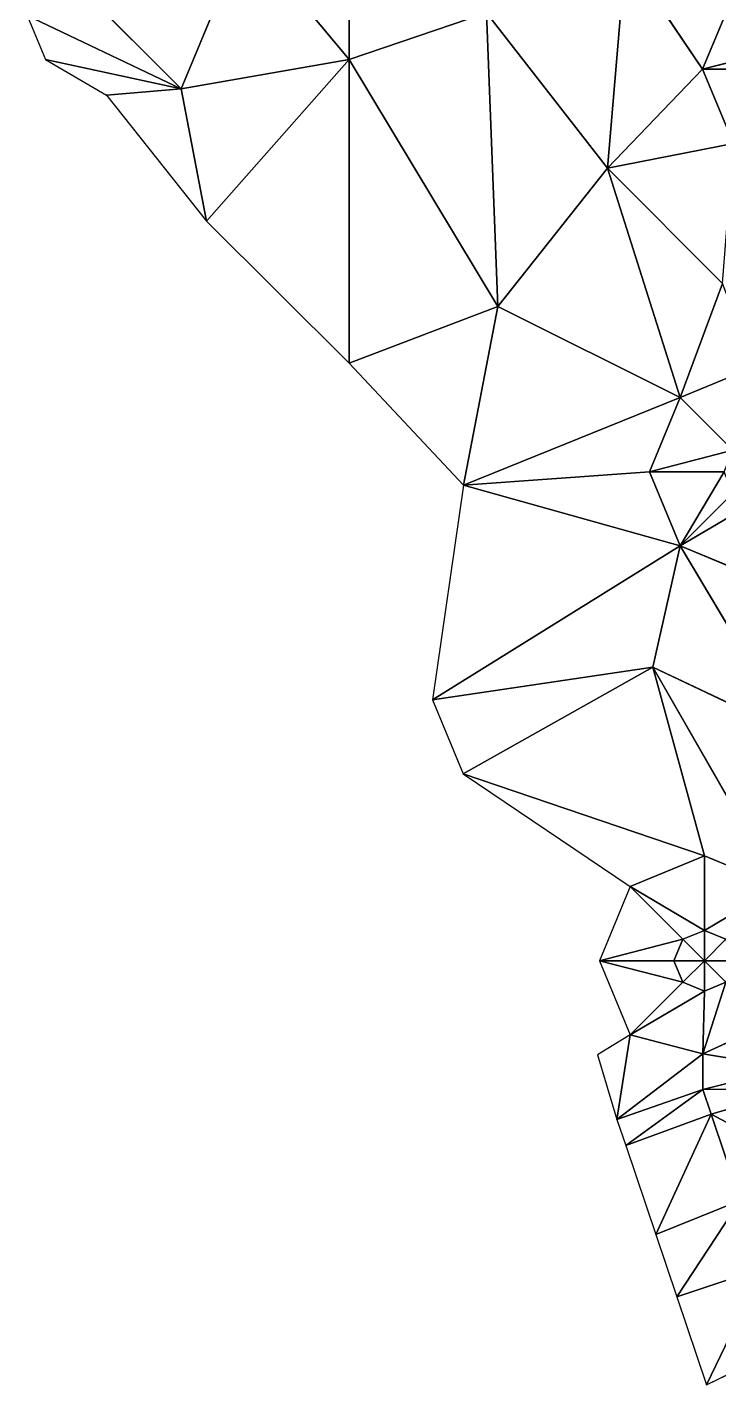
# Model space of a CAD drawing. Header units: metres. Extents: x 0 to 613718, y 0 to 269741.
# Drawn here: x 612359 to 612815, y 267301 to 268195 of the extents above; entities that cross this region are included whole.
import ezdxf

# ---------------------------------------------------------------- set-up
doc = ezdxf.new("R2010")
doc.units = ezdxf.units.M
doc.layers.get('0').update_dxf_attribs({"color": 13, "true_color": 0xff5454})

# ---------------------------------------------------------------- blocks, each defined once
blk = doc.blocks.new('Group1_1')
for p, q in [((612571.08, 268373.34, 247.61), (612571.08, 268173.34, 247)), ((612460.46, 268154.04, 246.83), (612502.49, 268255.5, 247.16)), ((612502.49, 268255.5, 247.16), (612571.08, 268173.34, 247)), ((612753.12, 268242.12, 247.42), (612741.17, 268101.73, 246.86)), ((612753.12, 268242.12, 247.42), (612803.87, 268167, 247.15)), ((612396.58, 268217.92, 246.82), (612460.46, 268154.04, 246.83)), ((612803.87, 268167, 247.15), (612824.12, 268215.88, 247.38)), ((612359, 268202.36, 246.74), (612460.46, 268154.04, 246.83)), ((612359, 268202.36, 246.74), (612371.08, 268173.34, 246.74)), ((612571.08, 268173.34, 247), (612661.49, 268204.17, 247.19)), ((612661.49, 268204.17, 247.19), (612741.17, 268101.73, 246.86)), ((612661.49, 268204.17, 247.19), (612669.08, 268010.66, 246.52)), ((612460.46, 268154.04, 246.83), (612371.08, 268173.34, 246.74)), ((612371.08, 268173.34, 246.74), (612411.3, 268149.88, 246.76)), ((612571.08, 268173.34, 247), (612460.46, 268154.04, 246.83)), ((612571.08, 268173.34, 247), (612477.13, 268067.03, 246.62)), ((612571.08, 267973.34, 246.37), (612571.08, 268173.34, 247)), ((612669.08, 268010.66, 246.52), (612571.08, 268173.34, 247)), ((612803.87, 268167, 247.15), (612858.86, 268181.14, 247.23)), ((612741.17, 268101.73, 246.86), (612803.87, 268167, 247.15)), ((612824.12, 268118.12, 246.98), (612803.87, 268167, 247.15)), ((612853, 268167, 247.15), (612803.87, 268167, 247.15)), ((612460.46, 268154.04, 246.83), (612411.3, 268149.88, 246.76)), ((612411.3, 268149.88, 246.76), (612477.13, 268067.03, 246.62)), ((612460.46, 268154.04, 246.83), (612477.13, 268067.03, 246.62)), ((612741.17, 268101.73, 246.86), (612824.12, 268118.12, 246.98)), ((612669.08, 268010.66, 246.52), (612741.17, 268101.73, 246.86)), ((612741.17, 268101.73, 246.86), (612817.06, 268025.84, 246.65)), ((612741.17, 268101.73, 246.86), (612789.12, 267950.88, 246.34)), ((612477.13, 268067.03, 246.62), (612571.08, 267973.34, 246.37)), ((612817.06, 268025.84, 246.65), (612789.12, 267950.88, 246.34)), ((612571.08, 267973.34, 246.37), (612669.08, 268010.66, 246.52)), ((612669.08, 268010.66, 246.52), (612646.31, 267893.04, 246.17)), ((612669.08, 268010.66, 246.52), (612789.12, 267950.88, 246.34)), ((612571.08, 267973.34, 246.37), (612646.31, 267893.04, 246.17)), ((612789.12, 267950.88, 246.34), (612838, 267971.13, 246.44)), ((612789.12, 267950.88, 246.34), (612646.31, 267893.04, 246.17)), ((612768.87, 267902, 246.21), (612789.12, 267950.88, 246.34)), ((612789.12, 267950.88, 246.34), (612823.86, 267916.14, 246.23)), ((612823.86, 267916.14, 246.23), (612768.87, 267902, 246.21)), ((612768.87, 267902, 246.21), (612646.31, 267893.04, 246.17)), ((612818, 267902, 246.2), (612768.87, 267902, 246.21)), ((612768.87, 267902, 246.21), (612789.12, 267853.12, 246.08)), ((612789.12, 267853.12, 246.08), (612818, 267902, 246.2)), ((612646.31, 267893.04, 246.17), (612625.88, 267751.88, 245.86)), ((612789.12, 267853.12, 246.08), (612646.31, 267893.04, 246.17)), ((612823.86, 267887.86, 246.16), (612789.12, 267853.12, 246.08)), ((612789.12, 267853.12, 246.08), (612838, 267882, 246.15)), ((612625.88, 267751.88, 245.86), (612789.12, 267853.12, 246.08)), ((612789.12, 267853.12, 246.08), (612771.08, 267773.34, 245.9)), ((612838, 267832.87, 246.05), (612789.12, 267853.12, 246.08)), ((612789.12, 267853.12, 246.08), (612862.59, 267729.88, 245.87)), ((612771.08, 267773.34, 245.9), (612625.88, 267751.88, 245.86)), ((612771.08, 267773.34, 245.9), (612646.13, 267703, 245.77)), ((612862.59, 267729.88, 245.87), (612771.08, 267773.34, 245.9)), ((612771.08, 267773.34, 245.9), (612853.88, 267628.88, 245.71)), ((612771.08, 267773.34, 245.9), (612805, 267649.13, 245.71)), ((612625.88, 267751.88, 245.86), (612646.13, 267703, 245.77)), ((612646.13, 267703, 245.77), (612756.12, 267628.88, 245.66)), ((612805, 267649.13, 245.71), (612646.13, 267703, 245.77)), ((612756.12, 267628.88, 245.66), (612805, 267649.13, 245.71)), ((612805, 267649.13, 245.71), (612853.88, 267628.88, 245.71)), ((612805, 267649.13, 245.71), (612805, 267600, 245.65)), ((612756.12, 267628.88, 245.66), (612735.87, 267580, 245.59)), ((612756.12, 267628.88, 245.66), (612790.86, 267594.14, 245.63)), ((612805, 267600, 245.65), (612756.12, 267628.88, 245.66)), ((612853.88, 267628.88, 245.71), (612805, 267600, 245.65)), ((612790.86, 267594.14, 245.63), (612735.87, 267580, 245.59)), ((612790.86, 267594.14, 245.63), (612785, 267580, 245.6)), ((612805, 267600, 245.65), (612790.86, 267594.14, 245.63)), ((612805, 267580, 245.61), (612790.86, 267594.14, 245.63)), ((612805, 267580, 245.61), (612805, 267600, 245.65)), ((612819.14, 267594.14, 245.64), (612805, 267600, 245.65)), ((612805, 267580, 245.61), (612819.14, 267594.14, 245.64)), ((612735.87, 267580, 245.59), (612756.12, 267531.12, 245.51)), ((612790.86, 267565.86, 245.57), (612735.87, 267580, 245.59)), ((612785, 267580, 245.6), (612735.87, 267580, 245.59)), ((612785, 267580, 245.6), (612805, 267580, 245.61)), ((612790.86, 267565.86, 245.57), (612785, 267580, 245.6)), ((612805, 267580, 245.61), (612790.86, 267565.86, 245.57)), ((612805, 267580, 245.61), (612825, 267580, 245.62)), ((612805, 267560, 245.58), (612805, 267580, 245.61)), ((612819.14, 267565.86, 245.6), (612805, 267580, 245.61)), ((612756.12, 267531.12, 245.51), (612790.86, 267565.86, 245.57)), ((612805, 267560, 245.58), (612790.86, 267565.86, 245.57)), ((612804.01, 267518.66, 245.53), (612819.14, 267565.86, 245.6)), ((612819.14, 267565.86, 245.6), (612805, 267560, 245.58)), ((612756.12, 267531.12, 245.51), (612805, 267560, 245.58)), ((612805, 267560, 245.58), (612804.01, 267518.66, 245.53)), ((612756.12, 267531.12, 245.51), (612734.58, 267518.02, 245.47)), ((612756.12, 267531.12, 245.51), (612747.45, 267475.45, 245.23)), ((612804.01, 267518.66, 245.53), (612756.12, 267531.12, 245.51)), ((612804.01, 267518.66, 245.53), (612838.37, 267534.51, 245.59)), ((612734.58, 267518.02, 245.47), (612747.45, 267475.45, 245.23)), ((612747.45, 267475.45, 245.23), (612804.01, 267518.66, 245.53)), ((612804.01, 267518.66, 245.53), (612860.74, 267509.42, 245.6)), ((612804.11, 267495.26, 245.55), (612804.01, 267518.66, 245.53)), ((612860.74, 267509.42, 245.6), (612804.11, 267495.26, 245.55)), ((612747.45, 267475.45, 245.23), (612804.11, 267495.26, 245.55)), ((612804.11, 267495.26, 245.55), (612753.21, 267458.36, 245.35)), ((612804.11, 267495.26, 245.55), (612865.51, 267495.5, 245.6)), ((612809.57, 267478.95, 245.54), (612804.11, 267495.26, 245.55)), ((612865.51, 267495.5, 245.6), (612809.57, 267478.95, 245.54)), ((612809.57, 267478.95, 245.54), (612753.21, 267458.36, 245.35)), ((612772.96, 267399.73, 245.53), (612809.57, 267478.95, 245.54)), ((612809.57, 267478.95, 245.54), (612884.93, 267438.92, 245.6)), ((612809.57, 267478.95, 245.54), (612828.61, 267422.1, 245.56)), ((612747.45, 267475.45, 245.23), (612753.21, 267458.36, 245.35)), ((612753.21, 267458.36, 245.35), (612772.96, 267399.73, 245.53)), ((612828.61, 267422.1, 245.56), (612772.96, 267399.73, 245.53)), ((612786.81, 267358.62, 245.56), (612828.61, 267422.1, 245.56)), ((612772.96, 267399.73, 245.53), (612786.81, 267358.62, 245.56)), ((612843.5, 267377.62, 245.59), (612786.81, 267358.62, 245.56)), ((612806.31, 267300.77, 245.62), (612843.5, 267377.62, 245.59)), ((612786.81, 267358.62, 245.56), (612806.31, 267300.77, 245.62)), ((612806.31, 267300.77, 245.62), (612860.45, 267327, 245.66))]:
    blk.add_line(p, q)
mesh = blk.add_polyface()
corners = [(612571.08, 268373.34, 247.61), (612502.49, 268255.5, 247.16), (612571.08, 268173.34, 247)]
mesh.append_faces([[corners[k] for k in face] for face in [(0, 1, 2)]])
mesh = blk.add_polyface()
corners = [(612661.49, 268204.17, 247.19), (612571.08, 268373.34, 247.61), (612571.08, 268173.34, 247)]
mesh.append_faces([[corners[k] for k in face] for face in [(0, 1, 2)]])
mesh = blk.add_polyface()
corners = [(612502.49, 268255.5, 247.16), (612396.58, 268217.92, 246.82), (612460.46, 268154.04, 246.83)]
mesh.append_faces([[corners[k] for k in face] for face in [(0, 1, 2)]])
mesh = blk.add_polyface()
corners = [(612571.08, 268173.34, 247), (612502.49, 268255.5, 247.16), (612460.46, 268154.04, 246.83)]
mesh.append_faces([[corners[k] for k in face] for face in [(0, 1, 2)]])
mesh = blk.add_polyface()
corners = [(612753.12, 268242.12, 247.42), (612661.49, 268204.17, 247.19), (612741.17, 268101.73, 246.86)]
mesh.append_faces([[corners[k] for k in face] for face in [(0, 1, 2)]])
mesh = blk.add_polyface()
corners = [(612803.87, 268167, 247.15), (612753.12, 268242.12, 247.42), (612741.17, 268101.73, 246.86)]
mesh.append_faces([[corners[k] for k in face] for face in [(0, 1, 2)]])
mesh = blk.add_polyface()
corners = [(612824.12, 268215.88, 247.38), (612753.12, 268242.12, 247.42), (612803.87, 268167, 247.15)]
mesh.append_faces([[corners[k] for k in face] for face in [(0, 1, 2)]])
mesh = blk.add_polyface()
corners = [(612460.46, 268154.04, 246.83), (612396.58, 268217.92, 246.82), (612359, 268202.36, 246.74)]
mesh.append_faces([[corners[k] for k in face] for face in [(0, 1, 2)]])
mesh = blk.add_polyface()
corners = [(612858.86, 268181.14, 247.23), (612824.12, 268215.88, 247.38), (612803.87, 268167, 247.15)]
mesh.append_faces([[corners[k] for k in face] for face in [(0, 1, 2)]])
mesh = blk.add_polyface()
corners = [(612460.46, 268154.04, 246.83), (612359, 268202.36, 246.74), (612371.08, 268173.34, 246.74)]
mesh.append_faces([[corners[k] for k in face] for face in [(0, 1, 2)]])
mesh = blk.add_polyface()
corners = [(612669.08, 268010.66, 246.52), (612661.49, 268204.17, 247.19), (612571.08, 268173.34, 247)]
mesh.append_faces([[corners[k] for k in face] for face in [(0, 1, 2)]])
mesh = blk.add_polyface()
corners = [(612741.17, 268101.73, 246.86), (612661.49, 268204.17, 247.19), (612669.08, 268010.66, 246.52)]
mesh.append_faces([[corners[k] for k in face] for face in [(0, 1, 2)]])
mesh = blk.add_polyface()
corners = [(612460.46, 268154.04, 246.83), (612371.08, 268173.34, 246.74), (612411.3, 268149.88, 246.76)]
mesh.append_faces([[corners[k] for k in face] for face in [(0, 1, 2)]])
mesh = blk.add_polyface()
corners = [(612571.08, 268173.34, 247), (612460.46, 268154.04, 246.83), (612477.13, 268067.03, 246.62)]
mesh.append_faces([[corners[k] for k in face] for face in [(0, 1, 2)]])
mesh = blk.add_polyface()
corners = [(612571.08, 268173.34, 247), (612477.13, 268067.03, 246.62), (612571.08, 267973.34, 246.37)]
mesh.append_faces([[corners[k] for k in face] for face in [(0, 1, 2)]])
mesh = blk.add_polyface()
corners = [(612669.08, 268010.66, 246.52), (612571.08, 268173.34, 247), (612571.08, 267973.34, 246.37)]
mesh.append_faces([[corners[k] for k in face] for face in [(0, 1, 2)]])
mesh = blk.add_polyface()
corners = [(612858.86, 268181.14, 247.23), (612803.87, 268167, 247.15), (612853, 268167, 247.15)]
mesh.append_faces([[corners[k] for k in face] for face in [(0, 1, 2)]])
mesh = blk.add_polyface()
corners = [(612824.12, 268118.12, 246.98), (612803.87, 268167, 247.15), (612741.17, 268101.73, 246.86)]
mesh.append_faces([[corners[k] for k in face] for face in [(0, 1, 2)]])
mesh = blk.add_polyface()
corners = [(612853, 268167, 247.15), (612803.87, 268167, 247.15), (612824.12, 268118.12, 246.98)]
mesh.append_faces([[corners[k] for k in face] for face in [(0, 1, 2)]])
mesh = blk.add_polyface()
corners = [(612477.13, 268067.03, 246.62), (612460.46, 268154.04, 246.83), (612411.3, 268149.88, 246.76)]
mesh.append_faces([[corners[k] for k in face] for face in [(0, 1, 2)]])
mesh = blk.add_polyface()
corners = [(612824.12, 268118.12, 246.98), (612741.17, 268101.73, 246.86), (612817.06, 268025.84, 246.65)]
mesh.append_faces([[corners[k] for k in face] for face in [(0, 1, 2)]])
mesh = blk.add_polyface()
corners = [(612789.12, 267950.88, 246.34), (612741.17, 268101.73, 246.86), (612669.08, 268010.66, 246.52)]
mesh.append_faces([[corners[k] for k in face] for face in [(0, 1, 2)]])
mesh = blk.add_polyface()
corners = [(612817.06, 268025.84, 246.65), (612741.17, 268101.73, 246.86), (612789.12, 267950.88, 246.34)]
mesh.append_faces([[corners[k] for k in face] for face in [(0, 1, 2)]])
mesh = blk.add_polyface()
corners = [(612838, 267971.13, 246.44), (612817.06, 268025.84, 246.65), (612789.12, 267950.88, 246.34)]
mesh.append_faces([[corners[k] for k in face] for face in [(0, 1, 2)]])
mesh = blk.add_polyface()
corners = [(612669.08, 268010.66, 246.52), (612571.08, 267973.34, 246.37), (612646.31, 267893.04, 246.17)]
mesh.append_faces([[corners[k] for k in face] for face in [(0, 1, 2)]])
mesh = blk.add_polyface()
corners = [(612789.12, 267950.88, 246.34), (612669.08, 268010.66, 246.52), (612646.31, 267893.04, 246.17)]
mesh.append_faces([[corners[k] for k in face] for face in [(0, 1, 2)]])
mesh = blk.add_polyface()
corners = [(612838, 267971.13, 246.44), (612789.12, 267950.88, 246.34), (612823.86, 267916.14, 246.23)]
mesh.append_faces([[corners[k] for k in face] for face in [(0, 1, 2)]])
mesh = blk.add_polyface()
corners = [(612789.12, 267950.88, 246.34), (612646.31, 267893.04, 246.17), (612768.87, 267902, 246.21)]
mesh.append_faces([[corners[k] for k in face] for face in [(0, 1, 2)]])
mesh = blk.add_polyface()
corners = [(612823.86, 267916.14, 246.23), (612789.12, 267950.88, 246.34), (612768.87, 267902, 246.21)]
mesh.append_faces([[corners[k] for k in face] for face in [(0, 1, 2)]])
mesh = blk.add_polyface()
corners = [(612823.86, 267916.14, 246.23), (612768.87, 267902, 246.21), (612818, 267902, 246.2)]
mesh.append_faces([[corners[k] for k in face] for face in [(0, 1, 2)]])
mesh = blk.add_polyface()
corners = [(612789.12, 267853.12, 246.08), (612768.87, 267902, 246.21), (612646.31, 267893.04, 246.17)]
mesh.append_faces([[corners[k] for k in face] for face in [(0, 1, 2)]])
mesh = blk.add_polyface()
corners = [(612818, 267902, 246.2), (612768.87, 267902, 246.21), (612789.12, 267853.12, 246.08)]
mesh.append_faces([[corners[k] for k in face] for face in [(0, 1, 2)]])
mesh = blk.add_polyface()
corners = [(612823.86, 267887.86, 246.16), (612818, 267902, 246.2), (612789.12, 267853.12, 246.08)]
mesh.append_faces([[corners[k] for k in face] for face in [(0, 1, 2)]])
mesh = blk.add_polyface()
corners = [(612789.12, 267853.12, 246.08), (612646.31, 267893.04, 246.17), (612625.88, 267751.88, 245.86)]
mesh.append_faces([[corners[k] for k in face] for face in [(0, 1, 2)]])
mesh = blk.add_polyface()
corners = [(612838, 267882, 246.15), (612823.86, 267887.86, 246.16), (612789.12, 267853.12, 246.08)]
mesh.append_faces([[corners[k] for k in face] for face in [(0, 1, 2)]])
mesh = blk.add_polyface()
corners = [(612838, 267882, 246.15), (612789.12, 267853.12, 246.08), (612838, 267832.87, 246.05)]
mesh.append_faces([[corners[k] for k in face] for face in [(0, 1, 2)]])
mesh = blk.add_polyface()
corners = [(612789.12, 267853.12, 246.08), (612625.88, 267751.88, 245.86), (612771.08, 267773.34, 245.9)]
mesh.append_faces([[corners[k] for k in face] for face in [(0, 1, 2)]])
mesh = blk.add_polyface()
corners = [(612862.59, 267729.88, 245.87), (612789.12, 267853.12, 246.08), (612771.08, 267773.34, 245.9)]
mesh.append_faces([[corners[k] for k in face] for face in [(0, 1, 2)]])
mesh = blk.add_polyface()
corners = [(612862.59, 267729.88, 245.87), (612838, 267832.87, 246.05), (612789.12, 267853.12, 246.08)]
mesh.append_faces([[corners[k] for k in face] for face in [(0, 1, 2)]])
mesh = blk.add_polyface()
corners = [(612771.08, 267773.34, 245.9), (612625.88, 267751.88, 245.86), (612646.13, 267703, 245.77)]
mesh.append_faces([[corners[k] for k in face] for face in [(0, 1, 2)]])
mesh = blk.add_polyface()
corners = [(612805, 267649.13, 245.71), (612771.08, 267773.34, 245.9), (612646.13, 267703, 245.77)]
mesh.append_faces([[corners[k] for k in face] for face in [(0, 1, 2)]])
mesh = blk.add_polyface()
corners = [(612862.59, 267729.88, 245.87), (612771.08, 267773.34, 245.9), (612853.88, 267628.88, 245.71)]
mesh.append_faces([[corners[k] for k in face] for face in [(0, 1, 2)]])
mesh = blk.add_polyface()
corners = [(612853.88, 267628.88, 245.71), (612771.08, 267773.34, 245.9), (612805, 267649.13, 245.71)]
mesh.append_faces([[corners[k] for k in face] for face in [(0, 1, 2)]])
mesh = blk.add_polyface()
corners = [(612805, 267649.13, 245.71), (612646.13, 267703, 245.77), (612756.12, 267628.88, 245.66)]
mesh.append_faces([[corners[k] for k in face] for face in [(0, 1, 2)]])
mesh = blk.add_polyface()
corners = [(612805, 267649.13, 245.71), (612756.12, 267628.88, 245.66), (612805, 267600, 245.65)]
mesh.append_faces([[corners[k] for k in face] for face in [(0, 1, 2)]])
mesh = blk.add_polyface()
corners = [(612853.88, 267628.88, 245.71), (612805, 267649.13, 245.71), (612805, 267600, 245.65)]
mesh.append_faces([[corners[k] for k in face] for face in [(0, 1, 2)]])
mesh = blk.add_polyface()
corners = [(612790.86, 267594.14, 245.63), (612756.12, 267628.88, 245.66), (612735.87, 267580, 245.59)]
mesh.append_faces([[corners[k] for k in face] for face in [(0, 1, 2)]])
mesh = blk.add_polyface()
corners = [(612805, 267600, 245.65), (612756.12, 267628.88, 245.66), (612790.86, 267594.14, 245.63)]
mesh.append_faces([[corners[k] for k in face] for face in [(0, 1, 2)]])
mesh = blk.add_polyface()
corners = [(612853.88, 267628.88, 245.71), (612805, 267600, 245.65), (612819.14, 267594.14, 245.64)]
mesh.append_faces([[corners[k] for k in face] for face in [(0, 1, 2)]])
mesh = blk.add_polyface()
corners = [(612790.86, 267594.14, 245.63), (612735.87, 267580, 245.59), (612785, 267580, 245.6)]
mesh.append_faces([[corners[k] for k in face] for face in [(0, 1, 2)]])
mesh = blk.add_polyface()
corners = [(612805, 267580, 245.61), (612790.86, 267594.14, 245.63), (612785, 267580, 245.6)]
mesh.append_faces([[corners[k] for k in face] for face in [(0, 1, 2)]])
mesh = blk.add_polyface()
corners = [(612805, 267600, 245.65), (612790.86, 267594.14, 245.63), (612805, 267580, 245.61)]
mesh.append_faces([[corners[k] for k in face] for face in [(0, 1, 2)]])
mesh = blk.add_polyface()
corners = [(612819.14, 267594.14, 245.64), (612805, 267600, 245.65), (612805, 267580, 245.61)]
mesh.append_faces([[corners[k] for k in face] for face in [(0, 1, 2)]])
mesh = blk.add_polyface()
corners = [(612825, 267580, 245.62), (612819.14, 267594.14, 245.64), (612805, 267580, 245.61)]
mesh.append_faces([[corners[k] for k in face] for face in [(0, 1, 2)]])
mesh = blk.add_polyface()
corners = [(612790.86, 267565.86, 245.57), (612735.87, 267580, 245.59), (612756.12, 267531.12, 245.51)]
mesh.append_faces([[corners[k] for k in face] for face in [(0, 1, 2)]])
mesh = blk.add_polyface()
corners = [(612790.86, 267565.86, 245.57), (612785, 267580, 245.6), (612735.87, 267580, 245.59)]
mesh.append_faces([[corners[k] for k in face] for face in [(0, 1, 2)]])
mesh = blk.add_polyface()
corners = [(612805, 267580, 245.61), (612785, 267580, 245.6), (612790.86, 267565.86, 245.57)]
mesh.append_faces([[corners[k] for k in face] for face in [(0, 1, 2)]])
mesh = blk.add_polyface()
corners = [(612805, 267580, 245.61), (612790.86, 267565.86, 245.57), (612805, 267560, 245.58)]
mesh.append_faces([[corners[k] for k in face] for face in [(0, 1, 2)]])
mesh = blk.add_polyface()
corners = [(612819.14, 267565.86, 245.6), (612805, 267580, 245.61), (612805, 267560, 245.58)]
mesh.append_faces([[corners[k] for k in face] for face in [(0, 1, 2)]])
mesh = blk.add_polyface()
corners = [(612825, 267580, 245.62), (612805, 267580, 245.61), (612819.14, 267565.86, 245.6)]
mesh.append_faces([[corners[k] for k in face] for face in [(0, 1, 2)]])
mesh = blk.add_polyface()
corners = [(612805, 267560, 245.58), (612790.86, 267565.86, 245.57), (612756.12, 267531.12, 245.51)]
mesh.append_faces([[corners[k] for k in face] for face in [(0, 1, 2)]])
mesh = blk.add_polyface()
corners = [(612819.14, 267565.86, 245.6), (612805, 267560, 245.58), (612804.01, 267518.66, 245.53)]
mesh.append_faces([[corners[k] for k in face] for face in [(0, 1, 2)]])
mesh = blk.add_polyface()
corners = [(612838.37, 267534.51, 245.59), (612819.14, 267565.86, 245.6), (612804.01, 267518.66, 245.53)]
mesh.append_faces([[corners[k] for k in face] for face in [(0, 1, 2)]])
mesh = blk.add_polyface()
corners = [(612805, 267560, 245.58), (612756.12, 267531.12, 245.51), (612804.01, 267518.66, 245.53)]
mesh.append_faces([[corners[k] for k in face] for face in [(0, 1, 2)]])
mesh = blk.add_polyface()
corners = [(612756.12, 267531.12, 245.51), (612734.58, 267518.02, 245.47), (612747.45, 267475.45, 245.23)]
mesh.append_faces([[corners[k] for k in face] for face in [(0, 1, 2)]])
mesh = blk.add_polyface()
corners = [(612804.01, 267518.66, 245.53), (612756.12, 267531.12, 245.51), (612747.45, 267475.45, 245.23)]
mesh.append_faces([[corners[k] for k in face] for face in [(0, 1, 2)]])
mesh = blk.add_polyface()
corners = [(612860.74, 267509.42, 245.6), (612838.37, 267534.51, 245.59), (612804.01, 267518.66, 245.53)]
mesh.append_faces([[corners[k] for k in face] for face in [(0, 1, 2)]])
mesh = blk.add_polyface()
corners = [(612804.11, 267495.26, 245.55), (612804.01, 267518.66, 245.53), (612747.45, 267475.45, 245.23)]
mesh.append_faces([[corners[k] for k in face] for face in [(0, 1, 2)]])
mesh = blk.add_polyface()
corners = [(612860.74, 267509.42, 245.6), (612804.01, 267518.66, 245.53), (612804.11, 267495.26, 245.55)]
mesh.append_faces([[corners[k] for k in face] for face in [(0, 1, 2)]])
mesh = blk.add_polyface()
corners = [(612865.51, 267495.5, 245.6), (612860.74, 267509.42, 245.6), (612804.11, 267495.26, 245.55)]
mesh.append_faces([[corners[k] for k in face] for face in [(0, 1, 2)]])
mesh = blk.add_polyface()
corners = [(612804.11, 267495.26, 245.55), (612747.45, 267475.45, 245.23), (612753.21, 267458.36, 245.35)]
mesh.append_faces([[corners[k] for k in face] for face in [(0, 1, 2)]])
mesh = blk.add_polyface()
corners = [(612809.57, 267478.95, 245.54), (612804.11, 267495.26, 245.55), (612753.21, 267458.36, 245.35)]
mesh.append_faces([[corners[k] for k in face] for face in [(0, 1, 2)]])
mesh = blk.add_polyface()
corners = [(612865.51, 267495.5, 245.6), (612804.11, 267495.26, 245.55), (612809.57, 267478.95, 245.54)]
mesh.append_faces([[corners[k] for k in face] for face in [(0, 1, 2)]])
mesh = blk.add_polyface()
corners = [(612884.93, 267438.92, 245.6), (612865.51, 267495.5, 245.6), (612809.57, 267478.95, 245.54)]
mesh.append_faces([[corners[k] for k in face] for face in [(0, 1, 2)]])
mesh = blk.add_polyface()
corners = [(612809.57, 267478.95, 245.54), (612753.21, 267458.36, 245.35), (612772.96, 267399.73, 245.53)]
mesh.append_faces([[corners[k] for k in face] for face in [(0, 1, 2)]])
mesh = blk.add_polyface()
corners = [(612828.61, 267422.1, 245.56), (612809.57, 267478.95, 245.54), (612772.96, 267399.73, 245.53)]
mesh.append_faces([[corners[k] for k in face] for face in [(0, 1, 2)]])
mesh = blk.add_polyface()
corners = [(612884.93, 267438.92, 245.6), (612809.57, 267478.95, 245.54), (612828.61, 267422.1, 245.56)]
mesh.append_faces([[corners[k] for k in face] for face in [(0, 1, 2)]])
mesh = blk.add_polyface()
corners = [(612828.61, 267422.1, 245.56), (612772.96, 267399.73, 245.53), (612786.81, 267358.62, 245.56)]
mesh.append_faces([[corners[k] for k in face] for face in [(0, 1, 2)]])
mesh = blk.add_polyface()
corners = [(612843.5, 267377.62, 245.59), (612828.61, 267422.1, 245.56), (612786.81, 267358.62, 245.56)]
mesh.append_faces([[corners[k] for k in face] for face in [(0, 1, 2)]])
mesh = blk.add_polyface()
corners = [(612843.5, 267377.62, 245.59), (612786.81, 267358.62, 245.56), (612806.31, 267300.77, 245.62)]
mesh.append_faces([[corners[k] for k in face] for face in [(0, 1, 2)]])
mesh = blk.add_polyface()
corners = [(612860.45, 267327, 245.66), (612843.5, 267377.62, 245.59), (612806.31, 267300.77, 245.62)]
mesh.append_faces([[corners[k] for k in face] for face in [(0, 1, 2)]])

msp = doc.modelspace()

# ---------------------------------------------------------------- block references
msp.add_blockref('Group1_1', (0, 0))

doc.saveas('drawing.dxf')
